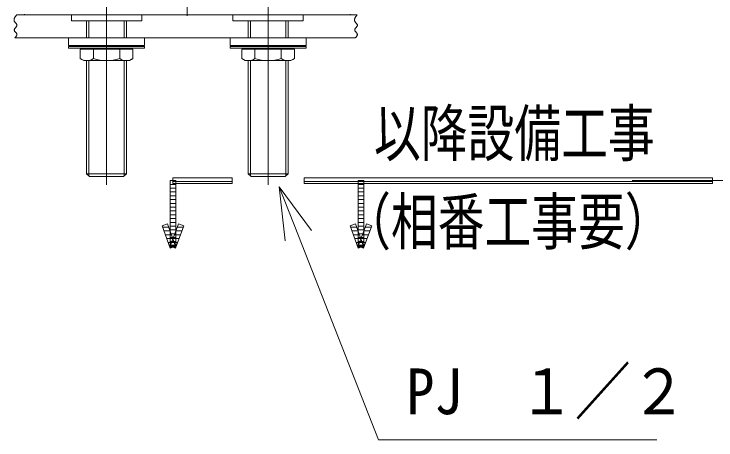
# Model space of a CAD drawing. Units: millimetres on the paper. Extents: x -305 to 305, y -152 to 152.
# Drawn here: x -9.27 to 27.65, y -5.23 to 17.17 of the extents above; entities that cross this region are included whole.
import ezdxf
from ezdxf.enums import TextEntityAlignment as Align

# ---------------------------------------------------------------- set-up
doc = ezdxf.new("R2010")
doc.units = ezdxf.units.MM
doc.linetypes.add('LONG_CHAIN', pattern=[21, 18, -1, 1, -1])
doc.linetypes.add('LONG_DOUBLE_CHAIN', pattern=[21.8, 18, -1, 0.6, -0.6, 0.6, -1])
doc.layers.add('0-1_RV', color=7, linetype='Continuous', lineweight=9)
doc.layers.add('0-2_0', color=7, linetype='Continuous', lineweight=9)
doc.styles.add('ＭＳ ゴシック', font='')
doc.styles.get('ＭＳ ゴシック').set_extended_font_data('MS Gothic')

# ---------------------------------------------------------------- blocks, each defined once
blk = doc.blocks.new('_OPEN30')
at = {"layer": '0-2_0'}
blk.add_line((0, 0), (-1, 0), dxfattribs=at)
blk.add_lwpolyline([(-1, 0.2679), (0, 0), (-1, -0.2679)], dxfattribs=at)

msp = doc.modelspace()

# ---------------------------------------------------------------- linework, layer by layer
at = {"layer": '0-1_RV', "linetype": 'LONG_CHAIN'}
for p, q in [((-0.152, 31.651), (-0.152, 17.068)), ((-4.402, 8.186), (-4.402, 17.704)), ((4.098, 8.186), (4.098, 17.704))]:
    msp.add_line(p, q, dxfattribs=at)
at = {"layer": '0-1_RV', "linetype": 'LONG_DOUBLE_CHAIN'}
for p, q in [((-6.252, 17.119), (-9.133, 17.119)), ((-2.551, 17.119), (2.248, 17.119)), ((5.949, 17.119), (8.774, 17.119)), ((-5.449, 15.919), (-9.219, 15.919)), ((-3.354, 15.919), (3.051, 15.919)), ((5.146, 15.919), (8.688, 15.919))]:
    msp.add_line(p, q, dxfattribs=at)
at = {"layer": '0-1_RV'}
for p, q in [((0.598, 17.119), (-7.912, 17.119)), ((-6.252, 17.119), (-4.402, 17.119)), ((-6.252, 16.819), (-6.252, 17.119)), ((-2.552, 17.119), (-4.402, 17.119)), ((-2.552, 16.819), (-2.552, 17.119)), ((-0.902, 17.119), (7.609, 17.119)), ((2.248, 16.819), (2.248, 17.119)), ((2.248, 17.119), (4.098, 17.119)), ((5.949, 17.119), (4.098, 17.119)), ((5.949, 16.819), (5.949, 17.119)), ((-6.252, 16.819), (-4.402, 16.819)), ((-5.449, 15.919), (-5.449, 16.819)), ((-5.333, 15.919), (-5.333, 16.819)), ((-2.552, 16.819), (-4.402, 16.819)), ((-3.47, 15.919), (-3.47, 16.819)), ((-3.354, 15.919), (-3.354, 16.819)), ((2.248, 16.819), (4.098, 16.819)), ((3.051, 15.919), (3.051, 16.819)), ((3.167, 15.919), (3.167, 16.819)), ((5.949, 16.819), (4.098, 16.819)), ((5.03, 15.919), (5.03, 16.819)), ((5.146, 15.919), (5.146, 16.819)), ((-6.402, 15.919), (-6.402, 15.519)), ((-6.402, 15.919), (-2.402, 15.919)), ((-2.402, 15.519), (-2.402, 15.919)), ((2.098, 15.519), (2.098, 15.919)), ((6.098, 15.919), (2.098, 15.919)), ((-6.402, 15.519), (-2.402, 15.519)), ((-6.001, 15.469), (-5.501, 15.519)), ((-4.401, 15.519), (-5.501, 15.519)), ((-5.483, 15.469), (-5.501, 15.519)), ((-5.501, 15.469), (-5.501, 15.519)), ((-5.409, 15.469), (-5.354, 15.519)), ((-5.267, 15.469), (-5.354, 15.519)), ((-5.065, 15.469), (-4.951, 15.519)), ((-4.819, 15.469), (-4.951, 15.519)), ((-4.544, 15.469), (-4.401, 15.519)), ((-4.259, 15.469), (-4.401, 15.519)), ((-4.401, 15.519), (-3.301, 15.519)), ((-3.984, 15.469), (-3.851, 15.519)), ((-3.738, 15.469), (-3.851, 15.519)), ((-3.536, 15.469), (-3.449, 15.519)), ((-3.394, 15.469), (-3.449, 15.519)), ((-3.32, 15.469), (-3.301, 15.519)), ((-3.301, 15.469), (-3.301, 15.519)), ((-2.801, 15.469), (-3.301, 15.519)), ((2.498, 15.469), (2.998, 15.519)), ((4.098, 15.519), (2.998, 15.519)), ((3.017, 15.469), (2.998, 15.519)), ((2.998, 15.469), (2.998, 15.519)), ((3.091, 15.469), (3.146, 15.519)), ((3.233, 15.469), (3.146, 15.519)), ((3.435, 15.469), (3.548, 15.519)), ((3.681, 15.469), (3.548, 15.519)), ((3.956, 15.469), (4.098, 15.519)), ((4.241, 15.469), (4.098, 15.519)), ((4.098, 15.519), (5.198, 15.519)), ((4.516, 15.469), (4.648, 15.519)), ((4.762, 15.469), (4.648, 15.519)), ((4.964, 15.469), (5.051, 15.519)), ((5.106, 15.469), (5.051, 15.519)), ((5.18, 15.469), (5.198, 15.519)), ((5.198, 15.469), (5.198, 15.519)), ((5.698, 15.469), (5.198, 15.519)), ((-6.401, 15.369), (-6.401, 15.469)), ((-6.401, 15.469), (-4.401, 15.469)), ((-6.401, 15.369), (-4.401, 15.369)), ((-5.787, 14.824), (-5.787, 15.317)), ((-5.449, 15.317), (-5.787, 15.317)), ((-5.483, 15.369), (-5.464, 15.319)), ((-5.409, 15.369), (-5.464, 15.319)), ((-4.401, 15.319), (-5.464, 15.319)), ((-5.267, 15.369), (-5.179, 15.319)), ((-5.065, 15.369), (-5.179, 15.319)), ((-5.094, 14.824), (-5.094, 15.319)), ((-4.819, 15.369), (-4.686, 15.319)), ((-4.544, 15.369), (-4.686, 15.319)), ((-2.401, 15.469), (-4.401, 15.469)), ((-2.401, 15.369), (-4.401, 15.369)), ((-4.401, 15.319), (-3.339, 15.319)), ((-4.259, 15.369), (-4.117, 15.319)), ((-3.984, 15.369), (-4.117, 15.319)), ((-3.738, 15.369), (-3.624, 15.319)), ((-3.709, 14.824), (-3.709, 15.319)), ((-3.536, 15.369), (-3.624, 15.319)), ((-3.394, 15.369), (-3.339, 15.319)), ((-3.354, 15.317), (-3.016, 15.317)), ((-3.32, 15.369), (-3.339, 15.319)), ((-3.016, 14.824), (-3.016, 15.317)), ((-2.401, 15.369), (-2.401, 15.469)), ((2.098, 15.369), (2.098, 15.469)), ((2.098, 15.469), (4.098, 15.469)), ((2.098, 15.369), (4.098, 15.369)), ((2.713, 14.824), (2.713, 15.317)), ((3.051, 15.317), (2.713, 15.317)), ((3.017, 15.369), (3.036, 15.319)), ((3.091, 15.369), (3.036, 15.319)), ((4.098, 15.319), (3.036, 15.319)), ((3.233, 15.369), (3.321, 15.319)), ((3.435, 15.369), (3.321, 15.319)), ((3.406, 14.824), (3.406, 15.319)), ((3.681, 15.369), (3.814, 15.319)), ((3.956, 15.369), (3.814, 15.319)), ((6.098, 15.469), (4.098, 15.469)), ((6.098, 15.369), (4.098, 15.369)), ((4.098, 15.319), (5.161, 15.319)), ((4.241, 15.369), (4.383, 15.319)), ((4.516, 15.369), (4.383, 15.319)), ((4.762, 15.369), (4.876, 15.319)), ((4.791, 14.824), (4.791, 15.319)), ((4.964, 15.369), (4.876, 15.319)), ((5.106, 15.369), (5.161, 15.319)), ((5.146, 15.317), (5.484, 15.317)), ((5.18, 15.369), (5.161, 15.319)), ((5.484, 14.824), (5.484, 15.317)), ((6.098, 15.369), (6.098, 15.469)), ((-5.601, 14.717), (-5.787, 14.824)), ((-3.202, 14.717), (-3.016, 14.824)), ((2.898, 14.717), (2.713, 14.824)), ((5.298, 14.717), (5.484, 14.824)), ((-4.401, 14.717), (-5.601, 14.717)), ((-5.449, 8.769), (-5.449, 14.717)), ((-5.333, 8.652), (-5.333, 14.717)), ((-4.401, 14.717), (-3.202, 14.717)), ((-3.47, 8.652), (-3.47, 14.717)), ((-3.354, 8.769), (-3.354, 14.717)), ((4.098, 14.717), (2.898, 14.717)), ((3.051, 8.769), (3.051, 14.717)), ((3.167, 8.652), (3.167, 14.717)), ((4.098, 14.717), (5.298, 14.717)), ((5.03, 8.652), (5.03, 14.717)), ((5.146, 8.769), (5.146, 14.717)), ((-5.299, 8.619), (-5.449, 8.769)), ((-3.354, 8.769), (-5.449, 8.769)), ((-3.504, 8.619), (-5.299, 8.619)), ((-3.504, 8.619), (-3.354, 8.769)), ((2.213, 8.561), (-0.912, 8.561)), ((2.213, 8.561), (-0.912, 8.561)), ((3.051, 8.769), (5.146, 8.769)), ((3.201, 8.619), (3.051, 8.769)), ((3.201, 8.619), (4.996, 8.619)), ((4.996, 8.619), (5.146, 8.769)), ((27.465, 8.561), (5.987, 8.561)), ((27.465, 8.561), (5.987, 8.561)), ((-0.762, 8.212), (-1.062, 8.212)), ((2.213, 8.361), (-0.912, 8.361)), ((27.465, 8.361), (5.987, 8.361)), ((9.131, 8.212), (8.831, 8.212)), ((23.238, 8.411), (36.421, 8.411)), ((-0.762, 8.012), (-1.062, 8.012)), ((-0.762, 7.812), (-1.062, 7.812)), ((9.131, 8.012), (8.831, 8.012)), ((9.131, 7.812), (8.831, 7.812)), ((-0.762, 7.612), (-1.062, 7.612)), ((-0.762, 7.412), (-1.062, 7.412)), ((9.131, 7.612), (8.831, 7.612)), ((9.131, 7.412), (8.831, 7.412)), ((-0.762, 7.212), (-1.062, 7.212)), ((9.131, 7.212), (8.831, 7.212)), ((-0.762, 7.012), (-1.062, 7.012)), ((-0.762, 6.812), (-1.062, 6.812)), ((9.131, 7.012), (8.831, 7.012)), ((9.131, 6.812), (8.831, 6.812)), ((-0.762, 6.612), (-1.062, 6.612)), ((-0.762, 6.412), (-1.062, 6.412)), ((9.131, 6.612), (8.831, 6.612)), ((9.131, 6.412), (8.831, 6.412)), ((-1.134, 5.961), (-1.453, 5.961)), ((-0.762, 6.212), (-1.062, 6.212)), ((-0.762, 6.012), (-1.062, 6.012)), ((-0.371, 5.961), (-0.69, 5.961)), ((8.759, 5.961), (8.44, 5.961)), ((9.131, 6.212), (8.831, 6.212)), ((9.131, 6.012), (8.831, 6.012)), ((9.522, 5.961), (9.203, 5.961)), ((-1.061, 5.761), (-1.381, 5.761)), ((-0.989, 5.561), (-1.308, 5.561)), ((-0.762, 5.812), (-1.062, 5.812)), ((-0.762, 5.612), (-1.062, 5.612)), ((-0.516, 5.561), (-0.836, 5.561)), ((-0.444, 5.761), (-0.763, 5.761)), ((8.832, 5.761), (8.512, 5.761)), ((8.905, 5.561), (8.585, 5.561)), ((9.131, 5.812), (8.831, 5.812)), ((9.131, 5.612), (8.831, 5.612)), ((9.377, 5.561), (9.058, 5.561)), ((9.45, 5.761), (9.13, 5.761)), ((-0.916, 5.361), (-1.235, 5.361)), ((-0.762, 5.412), (-1.062, 5.412)), ((-0.762, 5.212), (-1.062, 5.212)), ((-0.589, 5.361), (-0.908, 5.361)), ((8.977, 5.361), (8.658, 5.361)), ((9.131, 5.412), (8.831, 5.412)), ((9.131, 5.212), (8.831, 5.212)), ((9.304, 5.361), (8.985, 5.361)), ((-0.843, 5.161), (-1.162, 5.161)), ((-0.778, 4.961), (-1.089, 4.961)), ((-0.762, 5.012), (-1.062, 5.012)), ((-0.735, 4.961), (-1.046, 4.961)), ((-0.662, 5.161), (-0.981, 5.161)), ((9.05, 5.161), (8.731, 5.161)), ((9.115, 4.961), (8.804, 4.961)), ((9.131, 5.012), (8.831, 5.012)), ((9.158, 4.961), (8.847, 4.961)), ((9.231, 5.161), (8.912, 5.161))]:
    msp.add_line(p, q, dxfattribs=at)
for points in [[(-9.133, 17.119), (-9.144, 17.105), (-9.155, 17.092), (-9.167, 17.077), (-9.178, 17.063), (-9.189, 17.047), (-9.2, 17.032), (-9.21, 17.016), (-9.22, 16.999), (-9.229, 16.983), (-9.238, 16.966), (-9.245, 16.949), (-9.252, 16.932), (-9.257, 16.915), (-9.262, 16.898), (-9.265, 16.881), (-9.266, 16.864), (-9.266, 16.847), (-9.265, 16.831), (-9.261, 16.814), (-9.256, 16.799), (-9.249, 16.783), (-9.24, 16.768), (-9.23, 16.753), (-9.219, 16.738), (-9.206, 16.724), (-9.194, 16.71), (-9.181, 16.696), (-9.169, 16.682), (-9.157, 16.668), (-9.145, 16.655), (-9.136, 16.641), (-9.127, 16.627), (-9.121, 16.613), (-9.117, 16.599), (-9.115, 16.585), (-9.117, 16.571), (-9.12, 16.556), (-9.127, 16.541), (-9.134, 16.526)], [(8.774, 17.119), (8.763, 17.105), (8.751, 17.092), (8.74, 17.077), (8.729, 17.063), (8.717, 17.047), (8.707, 17.032), (8.696, 17.016), (8.686, 16.999), (8.677, 16.983), (8.669, 16.966), (8.661, 16.949), (8.655, 16.932), (8.649, 16.915), (8.645, 16.898), (8.642, 16.881), (8.641, 16.864), (8.64, 16.847), (8.642, 16.831), (8.645, 16.814), (8.65, 16.799), (8.657, 16.783), (8.666, 16.768), (8.677, 16.753), (8.688, 16.738), (8.7, 16.724), (8.713, 16.71), (8.726, 16.696), (8.738, 16.682), (8.75, 16.668), (8.761, 16.655), (8.771, 16.641), (8.779, 16.627), (8.786, 16.613), (8.79, 16.599), (8.791, 16.585), (8.79, 16.571), (8.786, 16.556), (8.78, 16.541), (8.772, 16.526)], [(-9.134, 16.526), (-9.144, 16.511), (-9.155, 16.496), (-9.166, 16.481), (-9.178, 16.466), (-9.191, 16.45), (-9.203, 16.435), (-9.214, 16.42), (-9.225, 16.404), (-9.234, 16.389), (-9.242, 16.374), (-9.249, 16.359), (-9.252, 16.344), (-9.254, 16.329), (-9.252, 16.315), (-9.248, 16.3), (-9.241, 16.286), (-9.233, 16.272), (-9.223, 16.257), (-9.211, 16.243), (-9.199, 16.229), (-9.187, 16.215), (-9.174, 16.2), (-9.162, 16.186), (-9.15, 16.172), (-9.139, 16.157), (-9.13, 16.142), (-9.123, 16.127), (-9.117, 16.112), (-9.115, 16.096), (-9.115, 16.081), (-9.117, 16.065), (-9.122, 16.049), (-9.128, 16.033), (-9.137, 16.017), (-9.146, 16.001), (-9.157, 15.986), (-9.169, 15.971), (-9.181, 15.957), (-9.194, 15.944)], [(8.772, 16.526), (8.763, 16.511), (8.752, 16.496), (8.74, 16.481), (8.728, 16.466), (8.716, 16.45), (8.704, 16.435), (8.692, 16.42), (8.682, 16.404), (8.672, 16.389), (8.664, 16.374), (8.658, 16.359), (8.654, 16.344), (8.653, 16.329), (8.654, 16.315), (8.659, 16.3), (8.665, 16.286), (8.674, 16.272), (8.684, 16.257), (8.695, 16.243), (8.707, 16.229), (8.72, 16.215), (8.733, 16.2), (8.745, 16.186), (8.757, 16.172), (8.767, 16.157), (8.776, 16.142), (8.784, 16.127), (8.789, 16.112), (8.792, 16.096), (8.792, 16.081), (8.789, 16.065), (8.785, 16.049), (8.778, 16.033), (8.77, 16.017), (8.76, 16.001), (8.75, 15.986), (8.738, 15.971), (8.726, 15.957), (8.713, 15.944)], [(-9.194, 15.944), (-9.206, 15.931), (-9.219, 15.919)], [(6.098, 15.919), (6.098, 15.519), (2.098, 15.519)], [(8.713, 15.944), (8.7, 15.931), (8.688, 15.919)], [(24.54, -5.23), (9.91, -5.23), (5.69, 5.511)]]:
    msp.add_lwpolyline(points, dxfattribs=at)
for points in [[(-0.912, 8.261), (2.213, 8.261), (2.213, 8.561), (-0.912, 8.561)], [(5.987, 8.261), (27.465, 8.261), (27.465, 8.561), (5.987, 8.561)], [(-1.062, 8.411), (-1.062, 4.912), (-0.762, 4.912), (-0.762, 8.411)], [(8.831, 8.411), (8.831, 4.912), (9.131, 4.912), (9.131, 8.411)], [(-1.482, 6.039), (-1.053, 4.861), (-0.771, 4.963), (-1.2, 6.142)], [(-0.624, 6.142), (-1.053, 4.963), (-0.771, 4.861), (-0.342, 6.039)], [(8.411, 6.039), (8.84, 4.861), (9.122, 4.963), (8.693, 6.142)], [(9.269, 6.142), (8.84, 4.963), (9.122, 4.861), (9.551, 6.039)]]:
    msp.add_lwpolyline(points, close=True, dxfattribs=at)
for centre, radius, start, end in [((-8.662, 17.169), 0.05, 180, 270), ((8.359, 17.169), 0.05, 270, 0), ((-5.441, 15.33), 0.613, 235.598, 304.402), ((-4.401, 17.01), 2.293, 252.412, 287.588), ((-3.362, 15.33), 0.613, 235.597, 304.403), ((3.059, 15.33), 0.613, 235.597, 304.403), ((4.098, 17.01), 2.293, 252.412, 287.588), ((5.138, 15.33), 0.613, 235.598, 304.402)]:
    msp.add_arc(centre, radius, start, end, dxfattribs=at)

# ---------------------------------------------------------------- block references
at = {"layer": '0-1_RV', "xscale": 2.77, "yscale": 2.77, "rotation": 111.44887}
msp.add_blockref('_OPEN30', (4.677, 8.089), dxfattribs=at)

# ---------------------------------------------------------------- texts
at = {"layer": '0-1_RV', "style": 'ＭＳ ゴシック'}
for s, width, p in [('以降設備工事', 0.75, (9.664, 8.974)), ('（相番工事要）', 0.75, (8.095, 4.328)), ('PJ\u3000１／２', 0.9, (11.368, -4.596))]:
    msp.add_text(s, height=2.405, dxfattribs=dict(at, width=width)).set_placement(p, align=Align.BOTTOM_LEFT)

doc.saveas('drawing.dxf')
